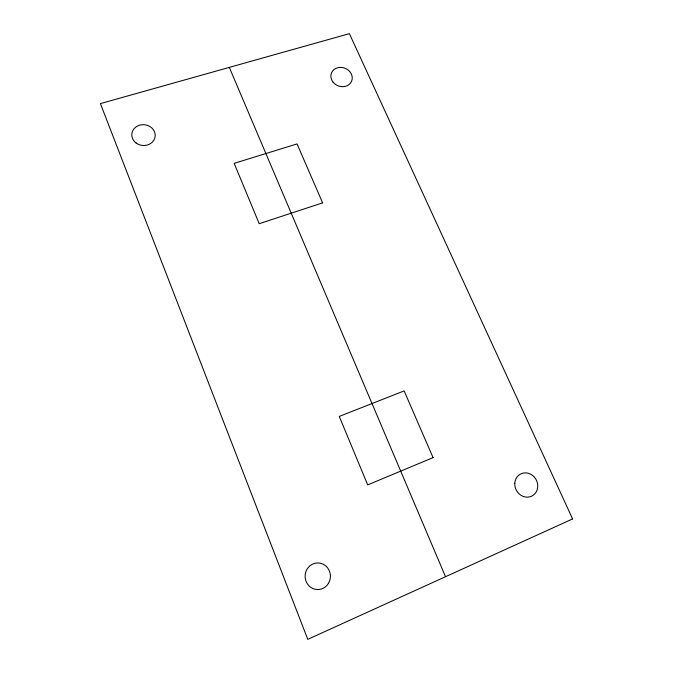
<?xml version="1.0" encoding="UTF-8"?>
<svg xmlns="http://www.w3.org/2000/svg" width="673" height="673" viewBox="0 0 673 673"><rect width="100%" height="100%" fill="white"/><g stroke="black" fill="none" stroke-linecap="round" stroke-linejoin="round"><path stroke-width="1.01" d="M229.316 67.384L445.526 576.711M572.605 518.925L307.771 639.35L100.395 103.608L349.38 33.65L572.605 518.925M433.067 457.632L367.694 484.88L339.259 416.419L404.137 390.912L433.067 457.632M322.619 202.867L259.214 223.697L234.154 163.354L297.062 143.921L322.619 202.867M514.786 483.307A12.392 11.239 62.3 0 0 531.409 496.279A12.392 11.239 62.3 0 0 532.604 475.441A12.392 11.239 62.3 0 0 514.786 483.307M328.483 583.298A13.3 12.652 -89.3 0 0 318.228 562.948A13.3 12.652 -89.3 0 0 306.577 582.473A13.3 12.652 -89.3 0 0 328.483 583.298M333.16 82.241A10.877 9.447 21.8 0 0 351.491 81.475A10.877 9.447 21.8 0 0 340.042 67.384A10.877 9.447 21.8 0 0 333.16 82.241M136.148 143.038A11.719 10.406 6.1 0 0 155.068 136.964A11.719 10.406 6.1 0 0 139.286 125.287A11.719 10.406 6.1 0 0 136.148 143.038"/></g></svg>
